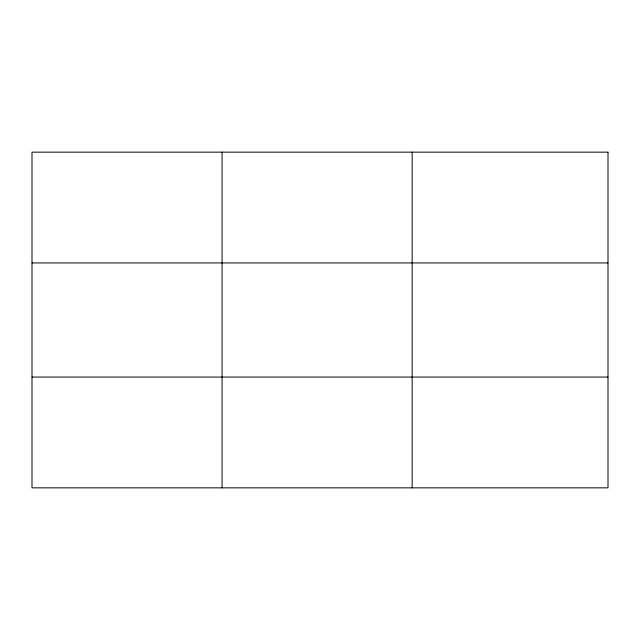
<?xml version="1.0" encoding="UTF-8"?>
<svg xmlns="http://www.w3.org/2000/svg" width="640" height="640" viewBox="0 0 640 640"><rect width="100%" height="100%" fill="white"/><g stroke="black" fill="none" stroke-linecap="round" stroke-linejoin="round"><path stroke-width="0.96" d="M222.08 487.848L222.08 152.152M412.16 487.848L412.16 152.152M32 262.936L608 262.936M32 377.064L608 377.064M608 152.152L608 487.848L32 487.848L32 152.152L608 152.152"/></g></svg>
